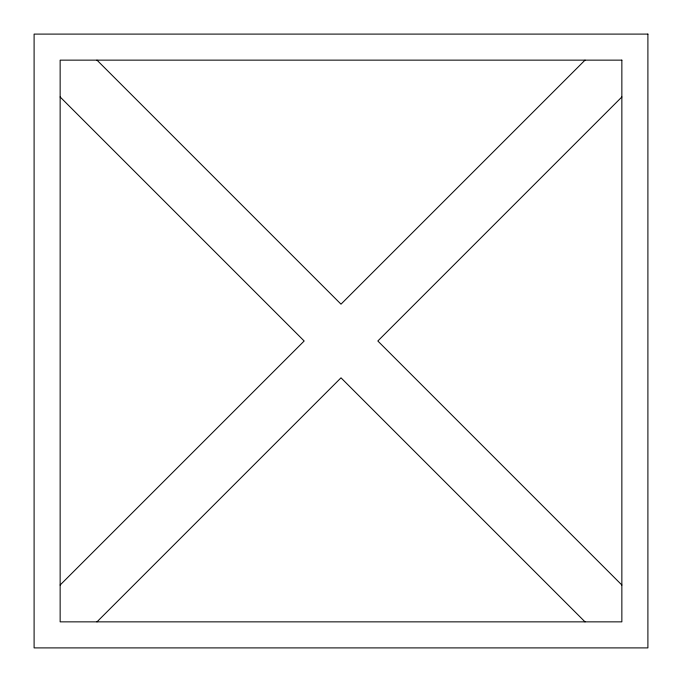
<?xml version="1.0" encoding="UTF-8"?>
<svg xmlns="http://www.w3.org/2000/svg" width="682" height="682" viewBox="0 0 682 682"><rect width="100%" height="100%" fill="white"/><g stroke="black" fill="none" stroke-linecap="round" stroke-linejoin="round"><path stroke-width="1.02" d="M60.144 585.028L304.172 341L60.144 96.972M585.028 60.144L341 304.172L96.972 60.144M96.972 621.856L341 377.828L585.028 621.856M621.856 96.972L377.828 341L621.856 585.028M647.9 34.1L34.1 34.1L34.1 647.9L647.9 647.9L647.9 34.1M621.856 60.144L60.144 60.144L60.144 621.856L621.856 621.856L621.856 60.144"/></g></svg>
